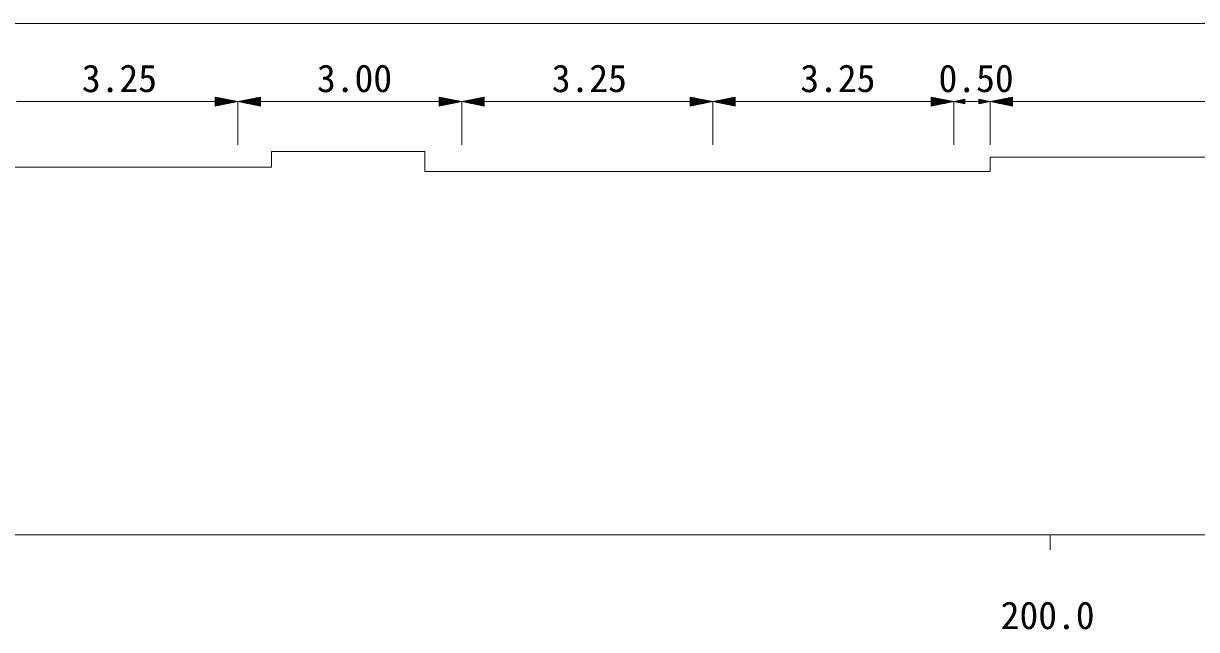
# Model space of a CAD drawing. Units: millimetres, scale not verified. Extents: x 40000 to 680000, y 20000 to 380000.
# Drawn here: x 199817 to 277733, y 198715 to 238970 of the extents above; entities that cross this region are included whole.
import ezdxf
from ezdxf.enums import TextEntityAlignment as Align

# ---------------------------------------------------------------- set-up
doc = ezdxf.new("R2010")
doc.units = ezdxf.units.MM
doc.header["$LTSCALE"] = 1000
for name, color, linetype, lineweight in [('M-BGD', 7, 'Continuous', 13), ('M-STR-HTXT', 7, 'Continuous', 13), ('M-TTL-BAND', 7, 'Continuous', 13)]:
    doc.layers.add(name, color=color, linetype=linetype, lineweight=lineweight)
doc.styles.add('ＭＳ ゴシック', font='')
doc.styles.get('ＭＳ ゴシック').set_extended_font_data('MS Gothic')

msp = doc.modelspace()

# ---------------------------------------------------------------- linework, layer by layer
at = {"layer": 'M-BGD'}
for p, q in [((216295, 230455), (226479, 230455)), ((216295, 229434), (216295, 230455)), ((226479, 230455), (226479, 229134)), ((264016, 230091), (321645, 230091)), ((264016, 229134), (264016, 230091)), ((178211, 229434), (216295, 229434)), ((226479, 229134), (264016, 229134))]:
    msp.add_line(p, q, dxfattribs=at)
at = {"layer": 'M-STR-HTXT'}
for p, q in [((122321, 238970), (320145, 238970)), ((212560, 233782), (199364, 233782)), ((212560, 234082), (212560, 233482)), ((214060, 233782), (212560, 234082)), ((212860, 234022), (212560, 234022)), ((212560, 233962), (213160, 233962)), ((213460, 233902), (212560, 233902)), ((212560, 233842), (213760, 233842)), ((214060, 233782), (212560, 233782)), ((214060, 233782), (212560, 233482)), ((214060, 233782), (215560, 234082)), ((214060, 233782), (215560, 233782)), ((214060, 233782), (215560, 233482)), ((214060, 233782), (214060, 230901)), ((215560, 233842), (214360, 233842)), ((214660, 233902), (215560, 233902)), ((215560, 233962), (214960, 233962)), ((215260, 234022), (215560, 234022)), ((215560, 233482), (215560, 234082)), ((227425, 233782), (215560, 233782)), ((227425, 234082), (227425, 233482)), ((228925, 233782), (227425, 234082)), ((227725, 234022), (227425, 234022)), ((227425, 233962), (228025, 233962)), ((228325, 233902), (227425, 233902)), ((227425, 233842), (228625, 233842)), ((228925, 233782), (227425, 233782)), ((228925, 233782), (227425, 233482)), ((228925, 233782), (230425, 234082)), ((228925, 233782), (230425, 233782)), ((228925, 233782), (230425, 233482)), ((228925, 233782), (228925, 230901)), ((230425, 233842), (229225, 233842)), ((229525, 233902), (230425, 233902)), ((230425, 233962), (229825, 233962)), ((230125, 234022), (230425, 234022)), ((230425, 233482), (230425, 234082)), ((244099, 233782), (230425, 233782)), ((244099, 234082), (244099, 233482)), ((245599, 233782), (244099, 234082)), ((244399, 234022), (244099, 234022)), ((244099, 233962), (244699, 233962)), ((244999, 233902), (244099, 233902)), ((244099, 233842), (245299, 233842)), ((245599, 233782), (244099, 233782)), ((245599, 233782), (244099, 233482)), ((245599, 233782), (247099, 234082)), ((245599, 233782), (245599, 230901)), ((245599, 233782), (247099, 233482)), ((245599, 233782), (247099, 233782)), ((247099, 233842), (245899, 233842)), ((246199, 233902), (247099, 233902)), ((247099, 233962), (246499, 233962)), ((246799, 234022), (247099, 234022)), ((247099, 233482), (247099, 234082)), ((260104, 233782), (247099, 233782)), ((261604, 233782), (260104, 234082)), ((260104, 234082), (260104, 233482)), ((260404, 234022), (260104, 234022)), ((260104, 233962), (260704, 233962)), ((261004, 233902), (260104, 233902)), ((260104, 233842), (261304, 233842)), ((261604, 233782), (260104, 233482)), ((261604, 233782), (260104, 233782)), ((261604, 233782), (262354, 233932)), ((261604, 233782), (262354, 233782)), ((261604, 233782), (262354, 233632)), ((261604, 233782), (261604, 230901)), ((262354, 233812), (261754, 233812)), ((262354, 233752), (261754, 233752)), ((261904, 233842), (262354, 233842)), ((262354, 233872), (262054, 233872)), ((262204, 233902), (262354, 233902)), ((262354, 233632), (262354, 233932)), ((263269, 233782), (262354, 233782)), ((263269, 233932), (263269, 233632)), ((264019, 233782), (263269, 233932)), ((263419, 233902), (263269, 233902)), ((263269, 233872), (263569, 233872)), ((263719, 233842), (263269, 233842)), ((263269, 233812), (263869, 233812)), ((264019, 233782), (263269, 233782)), ((264019, 233782), (263269, 233632)), ((263269, 233752), (263869, 233752)), ((264019, 233782), (265519, 234082)), ((264019, 233782), (265519, 233782)), ((264019, 233782), (265519, 233482)), ((264019, 233782), (264019, 230901)), ((265519, 233842), (264319, 233842)), ((264619, 233902), (265519, 233902)), ((265519, 233962), (264919, 233962)), ((265219, 234022), (265519, 234022)), ((265519, 233482), (265519, 234082)), ((320145, 233782), (265519, 233782)), ((212560, 233722), (213760, 233722)), ((213460, 233662), (212560, 233662)), ((212560, 233602), (213160, 233602)), ((212860, 233542), (212560, 233542)), ((215560, 233722), (214360, 233722)), ((214660, 233662), (215560, 233662)), ((215560, 233602), (214960, 233602)), ((215260, 233542), (215560, 233542)), ((227425, 233722), (228625, 233722)), ((228325, 233662), (227425, 233662)), ((227425, 233602), (228025, 233602)), ((227725, 233542), (227425, 233542)), ((230425, 233722), (229225, 233722)), ((229525, 233662), (230425, 233662)), ((230425, 233602), (229825, 233602)), ((230125, 233542), (230425, 233542)), ((244099, 233722), (245299, 233722)), ((244999, 233662), (244099, 233662)), ((244099, 233602), (244699, 233602)), ((244399, 233542), (244099, 233542)), ((247099, 233722), (245899, 233722)), ((246199, 233662), (247099, 233662)), ((247099, 233602), (246499, 233602)), ((246799, 233542), (247099, 233542)), ((260104, 233722), (261304, 233722)), ((261004, 233662), (260104, 233662)), ((260104, 233602), (260704, 233602)), ((260404, 233542), (260104, 233542)), ((261904, 233722), (262354, 233722)), ((262354, 233692), (262054, 233692)), ((262204, 233662), (262354, 233662)), ((263719, 233722), (263269, 233722)), ((263269, 233692), (263569, 233692)), ((263419, 233662), (263269, 233662)), ((265519, 233722), (264319, 233722)), ((264619, 233662), (265519, 233662)), ((265519, 233602), (264919, 233602)), ((265219, 233542), (265519, 233542))]:
    msp.add_line(p, q, dxfattribs=at)
at = {"layer": 'M-TTL-BAND'}
for p, q in [((40000, 205000), (579000, 205000)), ((268000, 205000), (268000, 204000))]:
    msp.add_line(p, q, dxfattribs=at)

# ---------------------------------------------------------------- texts
at = {"layer": 'M-STR-HTXT', "style": 'ＭＳ ゴシック'}
for s, p in [('3.25', (206193, 235329)), ('3.00', (221807, 235329)), ('3.25', (237401, 235329)), ('3.25', (253909, 235329)), ('0.50', (263091, 235329))]:
    msp.add_text(s, height=1833, rotation=0.078, dxfattribs=at).set_placement(p, align=Align.MIDDLE_CENTER)
at = {"layer": 'M-TTL-BAND', "style": 'ＭＳ ゴシック'}
msp.add_text('200.0', height=1833, dxfattribs=at).set_placement((267844, 198195), align=Align.BOTTOM_CENTER)

doc.saveas('drawing.dxf')
